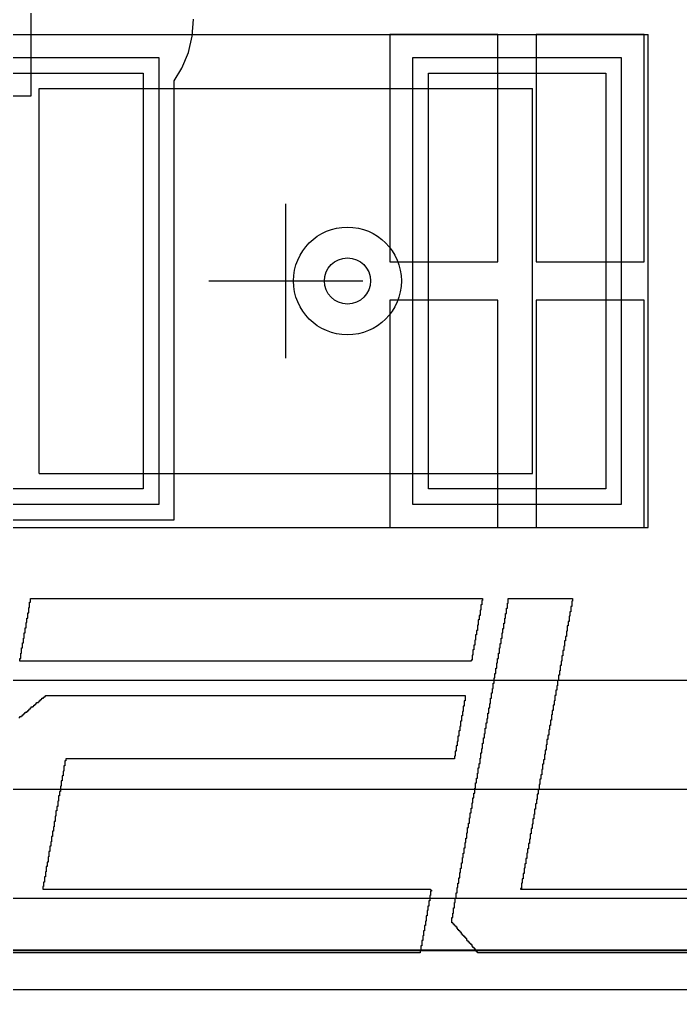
# Model space of a CAD drawing. Header units: millimetres. Extents: x 43 to 5455, y 55 to 5455.
# Drawn here: x 54.67 to 58.96, y 55.5 to 61.8 of the extents above; entities that cross this region are included whole.
import ezdxf

# ---------------------------------------------------------------- set-up
doc = ezdxf.new("R2010")
doc.units = ezdxf.units.MM
for name, color, linetype in [('BottomLayer', 5, 'Continuous'), ('KeepOutLayer', 6, 'Continuous'), ('Mechanical14', 56, 'Continuous'), ('Mechanical15', 56, 'Continuous'), ('TopLayer', 1, 'Continuous'), ('TopOverlay', 2, 'Continuous'), ('TopPaste', 8, 'Continuous'), ('TopSolder', 216, 'Continuous'), ('ViaHoleLayer', 16, 'Continuous')]:
    doc.layers.add(name, color=color, linetype=linetype)

# ---------------------------------------------------------------- blocks, each defined once
blk = doc.blocks.new('CAPC3225X270N_27')
at = {"layer": 'Mechanical14'}
for p, q in [((1.6, 1.25), (-1.6, 1.25)), ((-1.6, 1.25), (-1.6, -1.25)), ((1.6, 1.25), (1.6, -1.25)), ((1.6, -1.25), (-1.6, -1.25))]:
    blk.add_line(p, q, dxfattribs=at)
at = {"layer": 'Mechanical15'}
for p, q in [((-2.35, 1.6), (-2.35, -1.6)), ((2.35, 1.6), (-2.35, 1.6)), ((2.35, 1.6), (2.35, -1.6)), ((0, 0.5), (0, -0.5)), ((0, 0.5), (0, -0.5)), ((0.5, 0), (-0.5, 0)), ((0.5, 0), (-0.5, 0)), ((2.35, -1.6), (-2.35, -1.6))]:
    blk.add_line(p, q, dxfattribs=at)
at = {"layer": 'TopLayer'}
for p, q in [((-2.075, -1.35), (-2.075, 1.35)), ((-2.075, 1.35), (-0.925, 1.35)), ((-0.925, 1.35), (-0.925, -1.35)), ((0.925, -1.35), (0.925, 1.35)), ((0.925, 1.35), (2.075, 1.35)), ((2.075, 1.35), (2.075, -1.35)), ((-0.925, -1.35), (-2.075, -1.35)), ((2.075, -1.35), (0.925, -1.35))]:
    blk.add_line(p, q, dxfattribs=at)
at = {"layer": 'TopOverlay'}
for p, q in [((0.55, 1.25), (-0.55, 1.25)), ((0.55, -1.25), (-0.55, -1.25))]:
    blk.add_line(p, q, dxfattribs=at)
at = {"layer": 'TopPaste'}
for p, q in [((-2.075, -1.35), (-2.075, 1.35)), ((-2.075, 1.35), (-0.925, 1.35)), ((-0.925, 1.35), (-0.925, -1.35)), ((0.925, -1.35), (0.925, 1.35)), ((0.925, 1.35), (2.075, 1.35)), ((2.075, 1.35), (2.075, -1.35)), ((-0.925, -1.35), (-2.075, -1.35)), ((2.075, -1.35), (0.925, -1.35))]:
    blk.add_line(p, q, dxfattribs=at)
at = {"layer": 'TopSolder'}
for p, q in [((-2.1766, -1.4516), (-2.1766, 1.4516)), ((-2.1766, 1.4516), (-0.8234, 1.4516)), ((-0.8234, 1.4516), (-0.8234, -1.4516)), ((0.8234, -1.4516), (0.8234, 1.4516)), ((0.8234, 1.4516), (2.1766, 1.4516)), ((2.1766, 1.4516), (2.1766, -1.4516)), ((-0.8234, -1.4516), (-2.1766, -1.4516)), ((2.1766, -1.4516), (0.8234, -1.4516))]:
    blk.add_line(p, q, dxfattribs=at)

msp = doc.modelspace()

# ---------------------------------------------------------------- linework, layer by layer
at = {"layer": 'BottomLayer'}
for p, q in [((80.9389, 57.506), (51.2383, 57.506)), ((50.9459, 56.8), (81.2314, 56.8)), ((50.9459, 56.094), (81.2314, 56.094)), ((105.1665, 55.7545), (49.527, 55.7546))]:
    msp.add_line(p, q, dxfattribs=at)
msp.add_circle((56.8, 60.1), 0.35, dxfattribs=at)
at = {"layer": 'KeepOutLayer'}
msp.add_line((49.4, 55.4997), (106.4, 55.4997), dxfattribs=at)
at = {"layer": 'TopLayer'}
for p, q in [((54.747, 62.3), (54.747, 61.3)), ((55.7935, 61.6902), (55.8022, 61.8)), ((55.7678, 61.583), (55.7935, 61.6902)), ((57.775, 61.7), (57.075, 61.7)), ((57.075, 61.7), (57.075, 60.225)), ((57.775, 60.225), (57.775, 61.7)), ((58.725, 61.7), (58.025, 61.7)), ((58.025, 61.7), (58.025, 60.225)), ((58.725, 60.225), (58.725, 61.7)), ((55.7256, 61.4812), (55.7678, 61.583)), ((55.675, 61.3986), (55.7256, 61.4812)), ((55.675, 58.55), (55.675, 61.3986)), ((54.747, 61.3), (54.557, 61.2993)), ((57.075, 60.225), (57.775, 60.225)), ((58.025, 60.225), (58.725, 60.225)), ((57.775, 59.975), (57.075, 59.975)), ((57.075, 59.975), (57.075, 58.5)), ((57.775, 58.5), (57.775, 59.975)), ((58.725, 59.975), (58.025, 59.975)), ((58.025, 59.975), (58.025, 58.5)), ((58.725, 58.5), (58.725, 59.975)), ((54.125, 58.55), (55.675, 58.55)), ((57.075, 58.5), (57.775, 58.5)), ((58.025, 58.5), (58.725, 58.5)), ((105.3145, 55.7518), (49.5, 55.7518))]:
    msp.add_line(p, q, dxfattribs=at)
msp.add_circle((56.8, 60.1), 0.35, dxfattribs=at)
at = {"layer": 'TopOverlay'}
for p, q in [((54.7377, 57.9806), (54.7377, 58.0149)), ((54.7377, 58.0149), (54.7434, 58.0149)), ((54.7434, 58.0149), (54.7434, 58.0378)), ((54.7434, 58.0378), (57.677, 58.0378)), ((57.677, 58.0264), (57.6712, 58.0264)), ((57.6712, 58.0264), (57.6712, 57.9978)), ((57.677, 58.0378), (57.677, 58.0264)), ((57.8428, 58.0092), (57.8428, 58.0378)), ((57.8428, 58.0378), (58.2602, 58.0378)), ((58.2602, 58.0207), (58.2545, 58.0207)), ((58.2545, 58.0207), (58.2545, 57.9864)), ((58.2602, 58.0378), (58.2602, 58.0207)), ((54.732, 57.9463), (54.732, 57.9806)), ((54.732, 57.9806), (54.7377, 57.9806)), ((57.6655, 57.9635), (57.6598, 57.9635)), ((57.6598, 57.9635), (57.6598, 57.9292)), ((57.6712, 57.9978), (57.6655, 57.9978)), ((57.6655, 57.9978), (57.6655, 57.9635)), ((57.8314, 57.9406), (57.8314, 57.9749)), ((57.8314, 57.9749), (57.8371, 57.9749)), ((57.8371, 57.9749), (57.8371, 58.0092)), ((57.8371, 58.0092), (57.8428, 58.0092)), ((58.2488, 57.952), (58.2431, 57.952)), ((58.2431, 57.952), (58.2431, 57.9235)), ((58.2545, 57.9864), (58.2488, 57.9864)), ((58.2488, 57.9864), (58.2488, 57.952)), ((54.7205, 57.8834), (54.7205, 57.912)), ((54.7205, 57.912), (54.7262, 57.912)), ((54.7262, 57.912), (54.7262, 57.9463)), ((54.7262, 57.9463), (54.732, 57.9463)), ((57.6541, 57.9006), (57.6484, 57.9006)), ((57.6484, 57.9006), (57.6484, 57.8663)), ((57.6598, 57.9292), (57.6541, 57.9292)), ((57.6541, 57.9292), (57.6541, 57.9006)), ((57.8199, 57.8777), (57.8199, 57.912)), ((57.8199, 57.912), (57.8256, 57.912)), ((57.8256, 57.912), (57.8256, 57.9406)), ((57.8256, 57.9406), (57.8314, 57.9406)), ((58.2374, 57.8891), (58.2316, 57.8891)), ((58.2316, 57.8891), (58.2316, 57.8606)), ((58.2431, 57.9235), (58.2374, 57.9235)), ((58.2374, 57.9235), (58.2374, 57.8891)), ((54.7091, 57.8148), (54.7091, 57.8491)), ((54.7091, 57.8491), (54.7148, 57.8491)), ((54.7148, 57.8491), (54.7148, 57.8834)), ((54.7148, 57.8834), (54.7205, 57.8834)), ((57.6426, 57.832), (57.6369, 57.832)), ((57.6369, 57.832), (57.6369, 57.8034)), ((57.6484, 57.8663), (57.6426, 57.8663)), ((57.6426, 57.8663), (57.6426, 57.832)), ((57.8085, 57.8148), (57.8085, 57.8434)), ((57.8085, 57.8434), (57.8142, 57.8434)), ((57.8142, 57.8434), (57.8142, 57.8777)), ((57.8142, 57.8777), (57.8199, 57.8777)), ((58.2259, 57.8262), (58.2202, 57.8262)), ((58.2202, 57.8262), (58.2202, 57.7919)), ((58.2316, 57.8606), (58.2259, 57.8606)), ((58.2259, 57.8606), (58.2259, 57.8262)), ((54.6977, 57.7519), (54.6977, 57.7805)), ((54.6977, 57.7805), (54.7034, 57.7805)), ((54.7034, 57.7805), (54.7034, 57.8148)), ((54.7034, 57.8148), (54.7091, 57.8148)), ((57.6312, 57.7691), (57.6255, 57.7691)), ((57.6255, 57.7691), (57.6255, 57.7347)), ((57.6369, 57.8034), (57.6312, 57.8034)), ((57.6312, 57.8034), (57.6312, 57.7691)), ((57.797, 57.7462), (57.797, 57.7805)), ((57.797, 57.7805), (57.8028, 57.7805)), ((57.8028, 57.7805), (57.8028, 57.8148)), ((57.8028, 57.8148), (57.8085, 57.8148)), ((58.2145, 57.7633), (58.2088, 57.7633)), ((58.2088, 57.7633), (58.2088, 57.729)), ((58.2202, 57.7919), (58.2145, 57.7919)), ((58.2145, 57.7919), (58.2145, 57.7633)), ((54.6862, 57.6833), (54.6862, 57.7176)), ((54.6862, 57.7176), (54.6919, 57.7176)), ((54.6919, 57.7176), (54.6919, 57.7519)), ((54.6919, 57.7519), (54.6977, 57.7519)), ((57.6198, 57.7062), (57.6141, 57.7062)), ((57.6141, 57.7062), (57.6141, 57.6718)), ((57.6255, 57.7347), (57.6198, 57.7347)), ((57.6198, 57.7347), (57.6198, 57.7062)), ((57.7856, 57.6833), (57.7856, 57.7176)), ((57.7856, 57.7176), (57.7913, 57.7176)), ((57.7913, 57.7176), (57.7913, 57.7462)), ((57.7913, 57.7462), (57.797, 57.7462)), ((58.2031, 57.7004), (58.1973, 57.7004)), ((58.1973, 57.7004), (58.1973, 57.6661)), ((58.2088, 57.729), (58.2031, 57.729)), ((58.2031, 57.729), (58.2031, 57.7004)), ((54.6748, 57.6318), (54.6748, 57.649)), ((54.6748, 57.649), (54.6805, 57.649)), ((54.6805, 57.649), (54.6805, 57.6833)), ((54.6805, 57.6833), (54.6862, 57.6833)), ((57.6083, 57.6375), (57.6026, 57.6375)), ((57.6026, 57.6375), (57.6026, 57.6318)), ((57.6141, 57.6718), (57.6083, 57.6718)), ((57.6083, 57.6718), (57.6083, 57.6375)), ((57.7742, 57.6204), (57.7742, 57.649)), ((57.7742, 57.649), (57.7799, 57.649)), ((57.7799, 57.649), (57.7799, 57.6833)), ((57.7799, 57.6833), (57.7856, 57.6833)), ((58.1973, 57.6661), (58.1916, 57.6661)), ((58.1916, 57.6661), (58.1916, 57.6318)), ((57.3281, 57.6318), (54.6748, 57.6318)), ((57.3339, 57.6318), (57.3281, 57.6318)), ((57.6026, 57.6318), (57.3339, 57.6318)), ((57.7627, 57.5518), (57.7627, 57.5861)), ((57.7627, 57.5861), (57.7685, 57.5861)), ((57.7685, 57.5861), (57.7685, 57.6204)), ((57.7685, 57.6204), (57.7742, 57.6204)), ((58.1859, 57.6032), (58.1802, 57.6032)), ((58.1802, 57.6032), (58.1802, 57.5689)), ((58.1916, 57.6318), (58.1859, 57.6318)), ((58.1859, 57.6318), (58.1859, 57.6032)), ((57.7513, 57.4889), (57.7513, 57.5232)), ((57.7513, 57.5232), (57.757, 57.5232)), ((57.757, 57.5232), (57.757, 57.5518)), ((57.757, 57.5518), (57.7627, 57.5518)), ((58.1745, 57.5403), (58.1687, 57.5403)), ((58.1687, 57.5403), (58.1687, 57.506)), ((58.1802, 57.5689), (58.1745, 57.5689)), ((58.1745, 57.5689), (58.1745, 57.5403)), ((57.7399, 57.426), (57.7399, 57.4545)), ((57.7399, 57.4545), (57.7456, 57.4545)), ((57.7456, 57.4545), (57.7456, 57.4889)), ((57.7456, 57.4889), (57.7513, 57.4889)), ((58.163, 57.4717), (58.1573, 57.4717)), ((58.1573, 57.4717), (58.1573, 57.4431)), ((58.1687, 57.506), (58.163, 57.506)), ((58.163, 57.506), (58.163, 57.4717)), ((54.812, 57.3802), (54.812, 57.3859)), ((54.812, 57.3859), (54.8177, 57.3859)), ((54.8177, 57.3859), (54.8177, 57.3916)), ((54.8177, 57.3916), (54.8292, 57.3916)), ((54.8292, 57.3916), (54.8292, 57.3974)), ((54.8292, 57.3974), (54.8349, 57.3974)), ((54.8349, 57.3974), (54.8349, 57.4031)), ((54.8349, 57.4031), (54.8406, 57.4031)), ((54.8406, 57.4031), (54.8406, 57.4088)), ((54.8406, 57.4088), (57.5626, 57.4088)), ((57.5626, 57.4088), (57.5626, 57.3745)), ((57.7284, 57.3573), (57.7284, 57.3916)), ((57.7284, 57.3916), (57.7341, 57.3916)), ((57.7341, 57.3916), (57.7341, 57.426)), ((57.7341, 57.426), (57.7399, 57.426)), ((58.1516, 57.4088), (58.1459, 57.4088)), ((58.1459, 57.4088), (58.1459, 57.3745)), ((58.1573, 57.4431), (58.1516, 57.4431)), ((58.1516, 57.4431), (58.1516, 57.4088)), ((54.732, 57.3116), (54.732, 57.3173)), ((54.732, 57.3173), (54.7377, 57.3173)), ((54.7377, 57.3173), (54.7377, 57.323)), ((54.7377, 57.323), (54.7434, 57.323)), ((54.7434, 57.323), (54.7434, 57.3287)), ((54.7434, 57.3287), (54.7491, 57.3287)), ((54.7491, 57.3287), (54.7491, 57.3345)), ((54.7491, 57.3345), (54.7606, 57.3345)), ((54.7606, 57.3345), (54.7606, 57.3402)), ((54.7606, 57.3402), (54.7663, 57.3402)), ((54.7663, 57.3402), (54.7663, 57.3459)), ((54.7663, 57.3459), (54.772, 57.3459)), ((54.772, 57.3459), (54.772, 57.3516)), ((54.772, 57.3516), (54.7777, 57.3516)), ((54.7777, 57.3516), (54.7777, 57.3573)), ((54.7777, 57.3573), (54.7834, 57.3573)), ((54.7834, 57.3573), (54.7834, 57.363)), ((54.7834, 57.363), (54.7949, 57.363)), ((54.7949, 57.363), (54.7949, 57.3688)), ((54.7949, 57.3688), (54.8006, 57.3688)), ((54.8006, 57.3688), (54.8006, 57.3745)), ((54.8006, 57.3745), (54.8063, 57.3745)), ((54.8063, 57.3745), (54.8063, 57.3802)), ((54.8063, 57.3802), (54.812, 57.3802)), ((57.5569, 57.3402), (57.5512, 57.3402)), ((57.5512, 57.3402), (57.5512, 57.3059)), ((57.5626, 57.3745), (57.5569, 57.3745)), ((57.5569, 57.3745), (57.5569, 57.3402)), ((57.717, 57.2944), (57.717, 57.3287)), ((57.717, 57.3287), (57.7227, 57.3287)), ((57.7227, 57.3287), (57.7227, 57.3573)), ((57.7227, 57.3573), (57.7284, 57.3573)), ((58.1402, 57.3459), (58.1344, 57.3459)), ((58.1344, 57.3459), (58.1344, 57.3116)), ((58.1459, 57.3745), (58.1402, 57.3745)), ((58.1402, 57.3745), (58.1402, 57.3459)), ((54.6691, 57.2658), (54.6748, 57.2658)), ((54.6748, 57.2658), (54.6748, 57.2716)), ((54.6748, 57.2716), (54.6862, 57.2716)), ((54.6862, 57.2716), (54.6862, 57.2773)), ((54.6862, 57.2773), (54.6919, 57.2773)), ((54.6919, 57.2773), (54.6919, 57.283)), ((54.6919, 57.283), (54.6977, 57.283)), ((54.6977, 57.283), (54.6977, 57.2887)), ((54.6977, 57.2887), (54.7034, 57.2887)), ((54.7034, 57.2887), (54.7034, 57.2944)), ((54.7034, 57.2944), (54.7091, 57.2944)), ((54.7091, 57.2944), (54.7091, 57.3001)), ((54.7091, 57.3001), (54.7205, 57.3001)), ((54.7205, 57.3001), (54.7205, 57.3059)), ((54.7205, 57.3059), (54.7262, 57.3059)), ((54.7262, 57.3059), (54.7262, 57.3116)), ((54.7262, 57.3116), (54.732, 57.3116)), ((57.5454, 57.2773), (57.5397, 57.2773)), ((57.5397, 57.2773), (57.5397, 57.243)), ((57.5512, 57.3059), (57.5454, 57.3059)), ((57.5454, 57.3059), (57.5454, 57.2773)), ((57.7056, 57.2315), (57.7056, 57.2601)), ((57.7056, 57.2601), (57.7113, 57.2601)), ((57.7113, 57.2601), (57.7113, 57.2944)), ((57.7113, 57.2944), (57.717, 57.2944)), ((58.1287, 57.283), (58.123, 57.283)), ((58.123, 57.283), (58.123, 57.2487)), ((58.1344, 57.3116), (58.1287, 57.3116)), ((58.1287, 57.3116), (58.1287, 57.283)), ((57.534, 57.2086), (57.5283, 57.2086)), ((57.5283, 57.2086), (57.5283, 57.1801)), ((57.5397, 57.243), (57.534, 57.243)), ((57.534, 57.243), (57.534, 57.2201)), ((57.534, 57.2201), (57.534, 57.2144)), ((57.534, 57.2144), (57.534, 57.2086)), ((57.6941, 57.1629), (57.6941, 57.1972)), ((57.6941, 57.1972), (57.6998, 57.1972)), ((57.6998, 57.1972), (57.6998, 57.2315)), ((57.6998, 57.2315), (57.7056, 57.2315)), ((58.1173, 57.2144), (58.1116, 57.2144)), ((58.1116, 57.2144), (58.1116, 57.1858)), ((58.123, 57.2487), (58.1173, 57.2487)), ((58.1173, 57.2487), (58.1173, 57.2144)), ((57.5226, 57.1457), (57.5168, 57.1457)), ((57.5168, 57.1457), (57.5168, 57.1114)), ((57.5283, 57.1801), (57.5226, 57.1801)), ((57.5226, 57.1801), (57.5226, 57.1457)), ((57.6827, 57.1), (57.6827, 57.1343)), ((57.6827, 57.1343), (57.6884, 57.1343)), ((57.6884, 57.1343), (57.6884, 57.1629)), ((57.6884, 57.1629), (57.6941, 57.1629)), ((58.1058, 57.1515), (58.1001, 57.1515)), ((58.1001, 57.1515), (58.1001, 57.1229)), ((58.1116, 57.1858), (58.1058, 57.1858)), ((58.1058, 57.1858), (58.1058, 57.1515)), ((57.5111, 57.0828), (57.5054, 57.0828)), ((57.5054, 57.0828), (57.5054, 57.0485)), ((57.5168, 57.1114), (57.5111, 57.1114)), ((57.5111, 57.1114), (57.5111, 57.0828)), ((57.6712, 57.0371), (57.6712, 57.0657)), ((57.6712, 57.0657), (57.677, 57.0657)), ((57.677, 57.0657), (57.677, 57.1)), ((57.677, 57.1), (57.6827, 57.1)), ((58.0944, 57.0886), (58.0887, 57.0886)), ((58.0887, 57.0886), (58.0887, 57.0543)), ((58.1001, 57.1229), (58.0944, 57.1229)), ((58.0944, 57.1229), (58.0944, 57.0886)), ((57.4997, 57.0142), (57.494, 57.0142)), ((57.494, 57.0142), (57.494, 56.9971)), ((57.5054, 57.0485), (57.4997, 57.0485)), ((57.4997, 57.0485), (57.4997, 57.0142)), ((57.6598, 56.9685), (57.6598, 57.0028)), ((57.6598, 57.0028), (57.6655, 57.0028)), ((57.6655, 57.0028), (57.6655, 57.0371)), ((57.6655, 57.0371), (57.6712, 57.0371)), ((58.083, 57.0257), (58.0772, 57.0257)), ((58.0772, 57.0257), (58.0772, 56.9913)), ((58.0887, 57.0543), (58.083, 57.0543)), ((58.083, 57.0543), (58.083, 57.0257)), ((54.9664, 56.9513), (54.9607, 56.9513)), ((54.9607, 56.9513), (54.9607, 56.917)), ((54.9721, 56.9856), (54.9664, 56.9856)), ((54.9664, 56.9856), (54.9664, 56.9513)), ((57.494, 56.9971), (54.9721, 56.9971)), ((54.9721, 56.9971), (54.9721, 56.9856)), ((57.6484, 56.9056), (57.6484, 56.9399)), ((57.6484, 56.9399), (57.6541, 56.9399)), ((57.6541, 56.9399), (57.6541, 56.9685)), ((57.6541, 56.9685), (57.6598, 56.9685)), ((58.0715, 56.9628), (58.0658, 56.9628)), ((58.0658, 56.9628), (58.0658, 56.9284)), ((58.0772, 56.9913), (58.0715, 56.9913)), ((58.0715, 56.9913), (58.0715, 56.9628)), ((54.955, 56.8884), (54.9493, 56.8884)), ((54.9493, 56.8884), (54.9493, 56.8541)), ((54.9607, 56.917), (54.955, 56.917)), ((54.955, 56.917), (54.955, 56.8884)), ((57.6426, 56.8713), (57.6426, 56.9056)), ((57.6426, 56.9056), (57.6484, 56.9056)), ((58.0601, 56.8941), (58.0544, 56.8941)), ((58.0544, 56.8941), (58.0544, 56.8655)), ((58.0658, 56.9284), (58.0601, 56.9284)), ((58.0601, 56.9284), (58.0601, 56.8941)), ((54.9435, 56.8198), (54.9378, 56.8198)), ((54.9378, 56.8198), (54.9378, 56.7855)), ((54.9493, 56.8541), (54.9435, 56.8541)), ((54.9435, 56.8541), (54.9435, 56.8198)), ((57.6312, 56.8084), (57.6312, 56.8427)), ((57.6312, 56.8427), (57.6369, 56.8427)), ((57.6369, 56.8427), (57.6369, 56.8713)), ((57.6369, 56.8713), (57.6426, 56.8713)), ((58.0487, 56.8312), (58.0429, 56.8312)), ((58.0429, 56.8312), (58.0429, 56.7969)), ((58.0544, 56.8655), (58.0487, 56.8655)), ((58.0487, 56.8655), (58.0487, 56.8312)), ((54.9321, 56.7569), (54.9264, 56.7569)), ((54.9264, 56.7569), (54.9264, 56.7226)), ((54.9378, 56.7855), (54.9321, 56.7855)), ((54.9321, 56.7855), (54.9321, 56.7569)), ((57.6198, 56.7455), (57.6198, 56.774)), ((57.6198, 56.774), (57.6255, 56.774)), ((57.6255, 56.774), (57.6255, 56.8084)), ((57.6255, 56.8084), (57.6312, 56.8084)), ((58.0372, 56.7683), (58.0315, 56.7683)), ((58.0315, 56.7683), (58.0315, 56.734)), ((58.0429, 56.7969), (58.0372, 56.7969)), ((58.0372, 56.7969), (58.0372, 56.7683)), ((54.9207, 56.6883), (54.915, 56.6883)), ((54.915, 56.6883), (54.915, 56.6597)), ((54.9264, 56.7226), (54.9207, 56.7226)), ((54.9207, 56.7226), (54.9207, 56.6883)), ((57.6083, 56.6768), (57.6083, 56.7111)), ((57.6083, 56.7111), (57.6141, 56.7111)), ((57.6141, 56.7111), (57.6141, 56.7455)), ((57.6141, 56.7455), (57.6198, 56.7455)), ((58.0258, 56.7054), (58.0201, 56.7054)), ((58.0201, 56.7054), (58.0201, 56.6711)), ((58.0315, 56.734), (58.0258, 56.734)), ((58.0258, 56.734), (58.0258, 56.7054)), ((54.9092, 56.6254), (54.9035, 56.6254)), ((54.9035, 56.6254), (54.9035, 56.5911)), ((54.915, 56.6597), (54.9092, 56.6597)), ((54.9092, 56.6597), (54.9092, 56.6254)), ((57.5969, 56.6139), (57.5969, 56.6482)), ((57.5969, 56.6482), (57.6026, 56.6482)), ((57.6026, 56.6482), (57.6026, 56.6768)), ((57.6026, 56.6768), (57.6083, 56.6768)), ((58.0143, 56.6368), (58.0086, 56.6368)), ((58.0086, 56.6368), (58.0086, 56.6082)), ((58.0201, 56.6711), (58.0143, 56.6711)), ((58.0143, 56.6711), (58.0143, 56.6368)), ((54.9035, 56.5911), (54.8978, 56.5911)), ((54.8978, 56.5911), (54.8978, 56.5567)), ((57.5855, 56.551), (57.5855, 56.5796)), ((57.5855, 56.5796), (57.5912, 56.5796)), ((57.5912, 56.5796), (57.5912, 56.6139)), ((57.5912, 56.6139), (57.5969, 56.6139)), ((58.0029, 56.5739), (57.9972, 56.5739)), ((57.9972, 56.5739), (57.9972, 56.5453)), ((58.0086, 56.6082), (58.0029, 56.6082)), ((58.0029, 56.6082), (58.0029, 56.5739)), ((54.8921, 56.5282), (54.8864, 56.5282)), ((54.8864, 56.5282), (54.8864, 56.4938)), ((54.8978, 56.5567), (54.8921, 56.5567)), ((54.8921, 56.5567), (54.8921, 56.5282)), ((57.574, 56.4824), (57.574, 56.5167)), ((57.574, 56.5167), (57.5797, 56.5167)), ((57.5797, 56.5167), (57.5797, 56.551)), ((57.5797, 56.551), (57.5855, 56.551)), ((57.9915, 56.511), (57.9858, 56.511)), ((57.9858, 56.511), (57.9858, 56.4767)), ((57.9972, 56.5453), (57.9915, 56.5453)), ((57.9915, 56.5453), (57.9915, 56.511)), ((54.8806, 56.4595), (54.8749, 56.4595)), ((54.8749, 56.4595), (54.8749, 56.4309)), ((54.8864, 56.4938), (54.8806, 56.4938)), ((54.8806, 56.4938), (54.8806, 56.4595)), ((57.5626, 56.4195), (57.5626, 56.4538)), ((57.5626, 56.4538), (57.5683, 56.4538)), ((57.5683, 56.4538), (57.5683, 56.4824)), ((57.5683, 56.4824), (57.574, 56.4824)), ((57.98, 56.4481), (57.9743, 56.4481)), ((57.9743, 56.4481), (57.9743, 56.4138)), ((57.9858, 56.4767), (57.98, 56.4767)), ((57.98, 56.4767), (57.98, 56.4481)), ((54.8692, 56.3966), (54.8635, 56.3966)), ((54.8635, 56.3966), (54.8635, 56.3623)), ((54.8749, 56.4309), (54.8692, 56.4309)), ((54.8692, 56.4309), (54.8692, 56.3966)), ((57.5512, 56.3566), (57.5512, 56.3852)), ((57.5512, 56.3852), (57.5569, 56.3852)), ((57.5569, 56.3852), (57.5569, 56.4195)), ((57.5569, 56.4195), (57.5626, 56.4195)), ((57.9686, 56.3852), (57.9629, 56.3852)), ((57.9629, 56.3852), (57.9629, 56.3509)), ((57.9743, 56.4138), (57.9686, 56.4138)), ((57.9686, 56.4138), (57.9686, 56.3852)), ((54.8578, 56.328), (54.852, 56.328)), ((54.852, 56.328), (54.852, 56.2994)), ((54.8635, 56.3623), (54.8578, 56.3623)), ((54.8578, 56.3623), (54.8578, 56.328)), ((57.5397, 56.288), (57.5397, 56.3223)), ((57.5397, 56.3223), (57.5454, 56.3223)), ((57.5454, 56.3223), (57.5454, 56.3566)), ((57.5454, 56.3566), (57.5512, 56.3566)), ((57.9572, 56.3166), (57.9514, 56.3166)), ((57.9514, 56.3166), (57.9514, 56.288)), ((57.9629, 56.3509), (57.9572, 56.3509)), ((57.9572, 56.3509), (57.9572, 56.3166)), ((54.8463, 56.2651), (54.8406, 56.2651)), ((54.8406, 56.2651), (54.8406, 56.2308)), ((54.852, 56.2994), (54.8463, 56.2994)), ((54.8463, 56.2994), (54.8463, 56.2651)), ((57.5283, 56.2251), (57.5283, 56.2594)), ((57.5283, 56.2594), (57.534, 56.2594)), ((57.534, 56.2594), (57.534, 56.288)), ((57.534, 56.288), (57.5397, 56.288)), ((57.9457, 56.2537), (57.94, 56.2537)), ((57.94, 56.2537), (57.94, 56.2194)), ((57.9514, 56.288), (57.9457, 56.288)), ((57.9457, 56.288), (57.9457, 56.2537)), ((54.8349, 56.1965), (54.8292, 56.1965)), ((54.8292, 56.1965), (54.8292, 56.1679)), ((54.8406, 56.2308), (54.8349, 56.2308)), ((54.8349, 56.2308), (54.8349, 56.1965)), ((57.5168, 56.1622), (57.5168, 56.1908)), ((57.5168, 56.1908), (57.5226, 56.1908)), ((57.5226, 56.1908), (57.5226, 56.2251)), ((57.5226, 56.2251), (57.5283, 56.2251)), ((57.9343, 56.1908), (57.9286, 56.1908)), ((57.9286, 56.1908), (57.9286, 56.1565)), ((57.94, 56.2194), (57.9343, 56.2194)), ((57.9343, 56.2194), (57.9343, 56.1908)), ((54.8292, 56.1679), (54.8235, 56.1679)), ((54.8235, 56.1679), (54.8235, 56.1507)), ((54.8235, 56.1507), (57.3396, 56.1507)), ((57.3396, 56.1507), (57.3396, 56.145)), ((57.3396, 56.145), (57.3453, 56.145)), ((57.3453, 56.1393), (57.3396, 56.1393)), ((57.3396, 56.1393), (57.3396, 56.1107)), ((57.3453, 56.145), (57.3453, 56.1393)), ((57.5054, 56.0936), (57.5054, 56.1279)), ((57.5054, 56.1279), (57.5111, 56.1279)), ((57.5111, 56.1279), (57.5111, 56.1622)), ((57.5111, 56.1622), (57.5168, 56.1622)), ((57.9286, 56.1565), (57.9229, 56.1565)), ((57.9229, 56.1565), (57.9229, 56.1507)), ((57.9229, 56.1507), (59.0322, 56.1507)), ((57.3339, 56.0764), (57.3281, 56.0764)), ((57.3281, 56.0764), (57.3281, 56.0421)), ((57.3396, 56.1107), (57.3339, 56.1107)), ((57.3339, 56.1107), (57.3339, 56.0764)), ((57.494, 56.0306), (57.494, 56.065)), ((57.494, 56.065), (57.4997, 56.065)), ((57.4997, 56.065), (57.4997, 56.0936)), ((57.4997, 56.0936), (57.5054, 56.0936)), ((57.3224, 56.0135), (57.3167, 56.0135)), ((57.3167, 56.0135), (57.3167, 55.9792)), ((57.3281, 56.0421), (57.3224, 56.0421)), ((57.3224, 56.0421), (57.3224, 56.0135)), ((57.4825, 55.9677), (57.4825, 55.9963)), ((57.4825, 55.9963), (57.4882, 55.9963)), ((57.4882, 55.9963), (57.4882, 56.0306)), ((57.4882, 56.0306), (57.494, 56.0306)), ((57.311, 55.9449), (57.3053, 55.9449)), ((57.3053, 55.9449), (57.3053, 55.9163)), ((57.3167, 55.9792), (57.311, 55.9792)), ((57.311, 55.9792), (57.311, 55.9449)), ((57.4768, 55.9334), (57.4768, 55.9677)), ((57.4768, 55.9677), (57.4825, 55.9677)), ((57.4825, 55.9334), (57.4768, 55.9334)), ((57.4825, 55.9277), (57.4825, 55.9334)), ((57.2995, 55.882), (57.2938, 55.882)), ((57.2938, 55.882), (57.2938, 55.8477)), ((57.3053, 55.9163), (57.2995, 55.9163)), ((57.2995, 55.9163), (57.2995, 55.882)), ((57.4882, 55.9277), (57.4825, 55.9277)), ((57.4882, 55.922), (57.4882, 55.9277)), ((57.494, 55.922), (57.4882, 55.922)), ((57.494, 55.9163), (57.494, 55.922)), ((57.4997, 55.9163), (57.494, 55.9163)), ((57.4997, 55.9106), (57.4997, 55.9163)), ((57.5054, 55.9106), (57.4997, 55.9106)), ((57.5054, 55.9048), (57.5054, 55.9106)), ((57.5111, 55.9048), (57.5054, 55.9048)), ((57.5111, 55.8934), (57.5111, 55.9048)), ((57.5168, 55.8934), (57.5111, 55.8934)), ((57.5168, 55.8877), (57.5168, 55.8934)), ((57.5226, 55.8877), (57.5168, 55.8877)), ((57.5226, 55.882), (57.5226, 55.8877)), ((57.5283, 55.882), (57.5226, 55.882)), ((57.5283, 55.8763), (57.5283, 55.882)), ((57.534, 55.8763), (57.5283, 55.8763)), ((57.534, 55.8705), (57.534, 55.8763)), ((57.5397, 55.8705), (57.534, 55.8705)), ((57.5397, 55.8591), (57.5397, 55.8705)), ((57.2881, 55.8191), (57.2824, 55.8191)), ((57.2824, 55.8191), (57.2824, 55.7848)), ((57.2938, 55.8477), (57.2881, 55.8477)), ((57.2881, 55.8477), (57.2881, 55.8191)), ((57.5454, 55.8591), (57.5397, 55.8591)), ((57.5454, 55.8534), (57.5454, 55.8591)), ((57.5512, 55.8534), (57.5454, 55.8534)), ((57.5512, 55.8477), (57.5512, 55.8534)), ((57.5569, 55.8477), (57.5512, 55.8477)), ((57.5569, 55.8419), (57.5569, 55.8477)), ((57.5626, 55.8419), (57.5569, 55.8419)), ((57.5626, 55.8362), (57.5626, 55.8419)), ((57.5683, 55.8362), (57.5626, 55.8362)), ((57.5683, 55.8305), (57.5683, 55.8362)), ((57.574, 55.8305), (57.5683, 55.8305)), ((57.574, 55.8191), (57.574, 55.8305)), ((57.5797, 55.8191), (57.574, 55.8191)), ((57.5797, 55.8134), (57.5797, 55.8191)), ((57.5855, 55.8134), (57.5797, 55.8134)), ((57.5855, 55.8076), (57.5855, 55.8134)), ((57.5912, 55.8076), (57.5855, 55.8076)), ((57.5912, 55.8019), (57.5912, 55.8076)), ((57.2767, 55.7504), (57.2709, 55.7504)), ((57.2709, 55.7504), (57.2709, 55.739)), ((57.2824, 55.7848), (57.2767, 55.7848)), ((57.2767, 55.7848), (57.2767, 55.7504)), ((57.5969, 55.8019), (57.5912, 55.8019)), ((57.5969, 55.7962), (57.5969, 55.8019)), ((57.6026, 55.7962), (57.5969, 55.7962)), ((57.6026, 55.7905), (57.6026, 55.7962)), ((57.6083, 55.7905), (57.6026, 55.7905)), ((57.6083, 55.779), (57.6083, 55.7905)), ((57.6141, 55.779), (57.6083, 55.779)), ((57.6141, 55.7733), (57.6141, 55.779)), ((57.6198, 55.7733), (57.6141, 55.7733)), ((57.6198, 55.7676), (57.6198, 55.7733)), ((57.6255, 55.7676), (57.6198, 55.7676)), ((57.6255, 55.7619), (57.6255, 55.7676)), ((57.6312, 55.7619), (57.6255, 55.7619)), ((57.6312, 55.7562), (57.6312, 55.7619)), ((57.6369, 55.7562), (57.6312, 55.7562)), ((57.6369, 55.7447), (57.6369, 55.7562)), ((57.6426, 55.7447), (57.6369, 55.7447)), ((57.6426, 55.739), (57.6426, 55.7447)), ((57.2709, 55.739), (54.5433, 55.739)), ((60.3703, 55.739), (57.6426, 55.739))]:
    msp.add_line(p, q, dxfattribs=at)
at = {"layer": 'ViaHoleLayer'}
msp.add_circle((56.8, 60.1), 0.15, dxfattribs=at)

# ---------------------------------------------------------------- block references
at = {"rotation": 180}
msp.add_blockref('CAPC3225X270N_27', (56.4, 60.1), dxfattribs=at)

doc.saveas('drawing.dxf')
